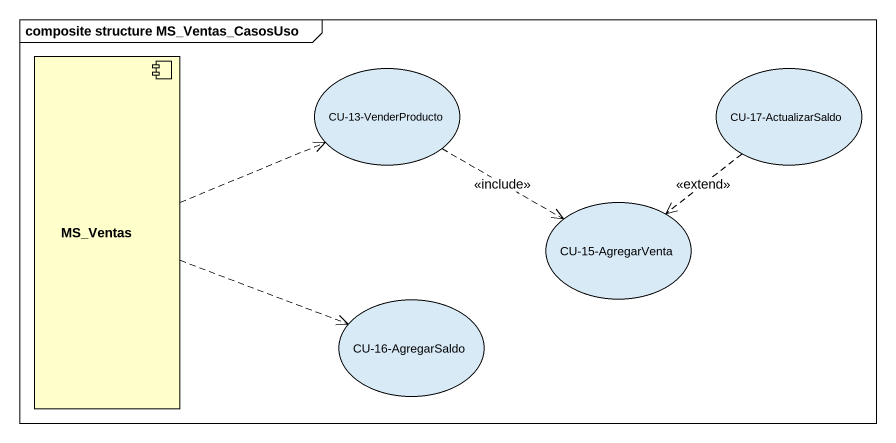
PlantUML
@startuml
mainframe composite structure MS_Ventas_CasosUso
component MS_Ventas
usecase "CU-13-VenderProducto" as CU_13_VenderProducto
usecase "CU-17-ActualizarSaldo" as CU_17_ActualizarSaldo
usecase "CU-15-AgregarVenta" as CU_15_AgregarVenta
usecase "CU-16-AgregarSaldo" as CU_16_AgregarSaldo
MS_Ventas .right.> CU_13_VenderProducto
MS_Ventas .right.> CU_16_AgregarSaldo
CU_13_VenderProducto .right.> CU_15_AgregarVenta : <<include>>
CU_17_ActualizarSaldo ..> CU_15_AgregarVenta : <<extend>>
@enduml
